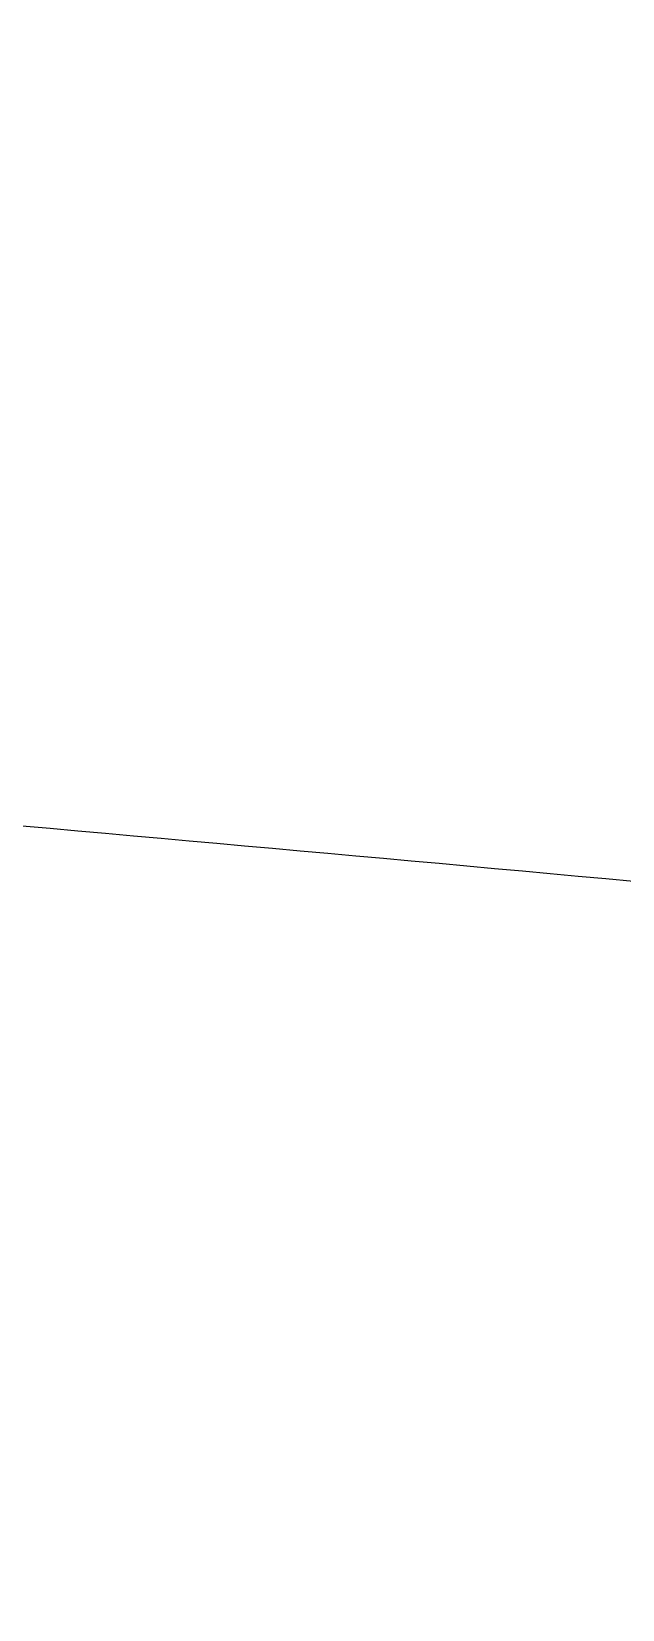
# Model space of a CAD drawing. Header units: inches. Extents: x 0 to 1813292486, y 0 to 3473589894.
# Drawn here: x 600510746.6 to 600510879.4, y 3473209323 to 3473209677.6 of the extents above; entities that cross this region are included whole.
import ezdxf

# ---------------------------------------------------------------- set-up
doc = ezdxf.new("R2010")
doc.units = ezdxf.units.IN
doc.header["$LTSCALE"] = 1000
doc.header["$MEASUREMENT"] = 0
for name, color, linetype in [('A-Anno-Note', 241, 'Continuous'), ('AX-MALL-P02-200$0$A-Anno-Note', 241, 'Continuous'), ('AX-MALL-WALL-P02$0$A-Anno-Note', 241, 'Continuous'), ('AX-MALL-WALL-P02-QT$0$A-Detl-Patt', 8, 'Continuous'), ('AX-MALL-WALL-P02-QT$0$A-Detl-Thin', 131, 'Continuous'), ('AX-MALL-WALL-P02-QT$0$A-Wall', 2, 'Continuous'), ('AX-MALL-WALL-P02-QT$0$A-Wall-Patt', 13, 'Continuous')]:
    doc.layers.add(name, color=color, linetype=linetype)

# ---------------------------------------------------------------- blocks, each defined once
blk = doc.blocks.new('AX-MALL-WALL-P02-QT$0$tj')
at = {"layer": 'AX-MALL-WALL-P02-QT$0$A-Detl-Patt'}
h = blk.add_hatch(dxfattribs=at)
h.set_pattern_fill('STEEL', color=256, scale=100.0000000000001, angle=50.43183869082386)
h.set_pattern_definition([(75.00000000004839, (-14278.19445574284, 156289.8254051208), (-153.3407249234246, 41.08752340989569), []), (75.00000000004839, (-14317.88195610046, 156358.5661673546), (-153.3407249234246, 41.08752340989569), [])])
edge = h.paths.add_edge_path()
edge.add_line((88101.273016572, 47666.64152574539), (87883.93542659283, 47459.84604215622))
edge.add_line((87883.93542659283, 47459.84604215622), (91571.54751467705, 43584.64122533798))
edge.add_arc((262949.389629302, 558937.705083496), 543101.4133620498, 251.6057364187558, 260.0288666978238)
edge.add_arc((172180.8466627672, -2862.146247219684), 27099.9982179492, 64.7128659603706, 96.9316049602786, ccw=False)
edge.add_arc((262948.9730309481, 558936.3205539446), 543099.9677998082, 261.6155114784545, 271.7251478115656)
edge.add_line((279298.9759148359, 16082.51663446426), (279298.9759315252, 16382.65274763107))
edge.add_arc((262948.9742454757, 558936.3204835369), 542799.9676941936, 261.62020364125146, 271.7261014454634, ccw=False)
edge.add_arc((172180.8456921196, -2862.14609140989), 27400.00151046549, 64.80631838577902, 96.83815911678944)
edge.add_arc((262949.394896181, 558937.7037490648), 542801.4137571028, 251.6136389015772, 260.02417327084333, ccw=False)
edge.add_line((91737.26096642017, 43845.69257831573), (88101.273016572, 47666.64152574539))
blk = doc.blocks.new('AX-MALL-WALL-P02-QT')
at = {"layer": 'AX-MALL-WALL-P02-QT$0$A-Wall-Patt'}
h = blk.add_hatch(dxfattribs=at)
h.set_pattern_fill('普通砖', color=256, scale=200, style=0)
h.set_pattern_definition([(45, (0, 359.0227), (-353.55353201463, 353.55353201463), [])])
h.paths.add_polyline_path([(600317768.355363, 3473093456.447907, 0.003268079746905154), (600317406.9164976, 3473093630.850566), (600317321.1802504, 3473093450.159404, -0.003268079746903711), (600317680.2644645, 3473093276.892919)])
at = {"layer": 'AX-MALL-WALL-P02-QT$0$A-Wall'}
blk.add_arc((600304246.4073063, 3473065894.76723), 30699.98894193451, 63.86711684508607, 64.61610288506577, dxfattribs=at)
at = {"layer": 'AX-MALL-WALL-P02-QT$0$A-Detl-Thin', "rotation": 339.5681613091762}
blk.add_blockref('AX-MALL-WALL-P02-QT$0$tj', (600144118.6961328, 3473128496.287411), dxfattribs=at)
blk = doc.blocks.new('AX-MALL-WALL-P02')
at = {"layer": 'AX-MALL-WALL-P02$0$A-Anno-Note'}
blk.add_blockref('AX-MALL-WALL-P02-QT', (0, 0), dxfattribs=at)
blk = doc.blocks.new('AX-MALL-P02-200')
at = {"layer": 'AX-MALL-P02-200$0$A-Anno-Note'}
blk.add_blockref('AX-MALL-WALL-P02', (0, 0), dxfattribs=at)

msp = doc.modelspace()

# ---------------------------------------------------------------- block references
at = {"layer": 'A-Anno-Note', "rotation": 20.43183869077545}
msp.add_blockref('AX-MALL-P02-200', (1250392458.527329, 9048125.682563305), dxfattribs=at)

doc.saveas('drawing.dxf')
